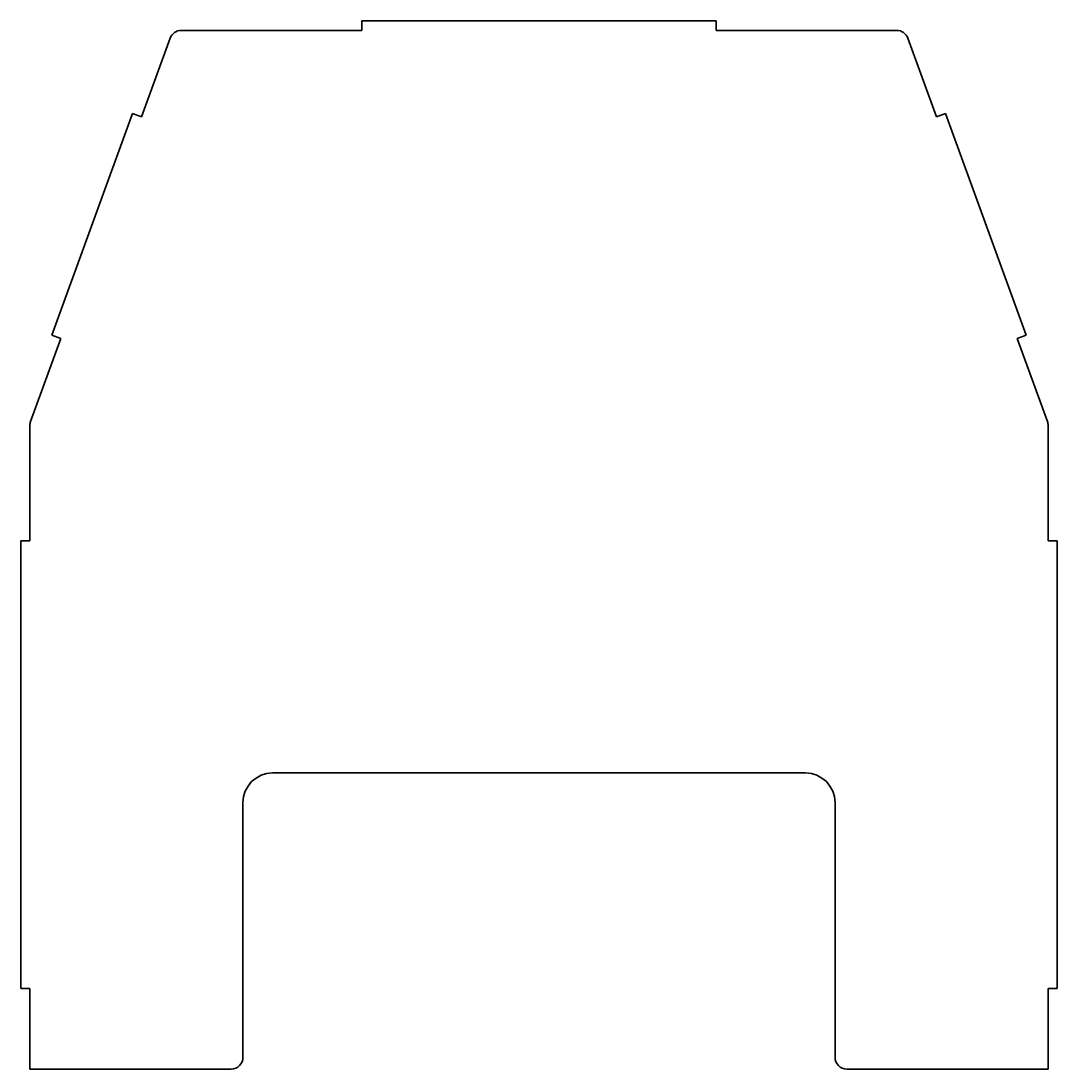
# Model space of a CAD drawing. Header units: inches. Extents: x 0 to 175, y 0 to 177.
import ezdxf

# ---------------------------------------------------------------- set-up
doc = ezdxf.new("R2010")
doc.units = ezdxf.units.IN
doc.header["$MEASUREMENT"] = 0
doc.layers.add('SIMUMAK Visible (ISO)', color=7, linetype='Continuous', lineweight=35)

# ---------------------------------------------------------------- blocks, each defined once
blk = doc.blocks.new('CDR-INJOY-V029-CICM01_Chapas Soldadas 2_CDR-INJOY-V029-CICM01')
at = {"layer": 'SIMUMAK Visible (ISO)'}
for p, q in [((-29.9, 88.5), (-29.9, 86.9)), ((29.9, 88.5), (-29.9, 88.5)), ((29.9, 86.9), (29.9, 88.5)), ((-60.43, 86.9), (-29.9, 86.9)), ((29.9, 86.9), (60.43, 86.9)), ((-67.15, 72.3), (-62.31, 85.58)), ((62.31, 85.58), (67.15, 72.3)), ((-68.65, 72.85), (-82.26, 35.45)), ((-67.15, 72.3), (-68.65, 72.85)), ((68.65, 72.85), (67.15, 72.3)), ((82.26, 35.45), (68.65, 72.85)), ((-82.26, 35.45), (-80.76, 34.9)), ((80.76, 34.9), (82.26, 35.45)), ((-85.88, 20.83), (-80.76, 34.9)), ((80.76, 34.9), (85.88, 20.83)), ((-86, 0.7), (-86, 20.15)), ((86, 20.15), (86, 0.7)), ((-87.5, 0.7), (-87.5, -74.9)), ((-86, 0.7), (-87.5, 0.7)), ((86, 0.7), (87.5, 0.7)), ((87.5, 0.7), (87.5, -74.9)), ((-45, -38.5), (45, -38.5)), ((-50, -86.5), (-50, -43.5)), ((50, -43.5), (50, -86.5)), ((-87.5, -74.9), (-86, -74.9)), ((-86, -88.5), (-86, -74.9)), ((87.5, -74.9), (86, -74.9)), ((86, -74.9), (86, -88.5)), ((-52, -88.5), (-86, -88.5)), ((86, -88.5), (52, -88.5))]:
    blk.add_line(p, q, dxfattribs=at)
at = {"layer": 'SIMUMAK Visible (ISO)', "extrusion": (0, 0, -1)}
for centre, start, end in [((60.43, 84.9), 20, 90), ((-60.43, 84.9), 90, 160), ((84, 20.15), 0, 20), ((-84, 20.15), 160, 180), ((52, -86.5), 180, 270), ((-52, -86.5), 270, 0)]:
    blk.add_arc(centre, 2, start, end, dxfattribs=at)
at = {"layer": 'SIMUMAK Visible (ISO)'}
for centre, start, end in [((-45, -43.5), 90, 180), ((45, -43.5), 0, 90)]:
    blk.add_arc(centre, 5, start, end, dxfattribs=at)

msp = doc.modelspace()

# ---------------------------------------------------------------- block references
msp.add_blockref('CDR-INJOY-V029-CICM01_Chapas Soldadas 2_CDR-INJOY-V029-CICM01', (87.5, 88.5))

doc.saveas('drawing.dxf')
